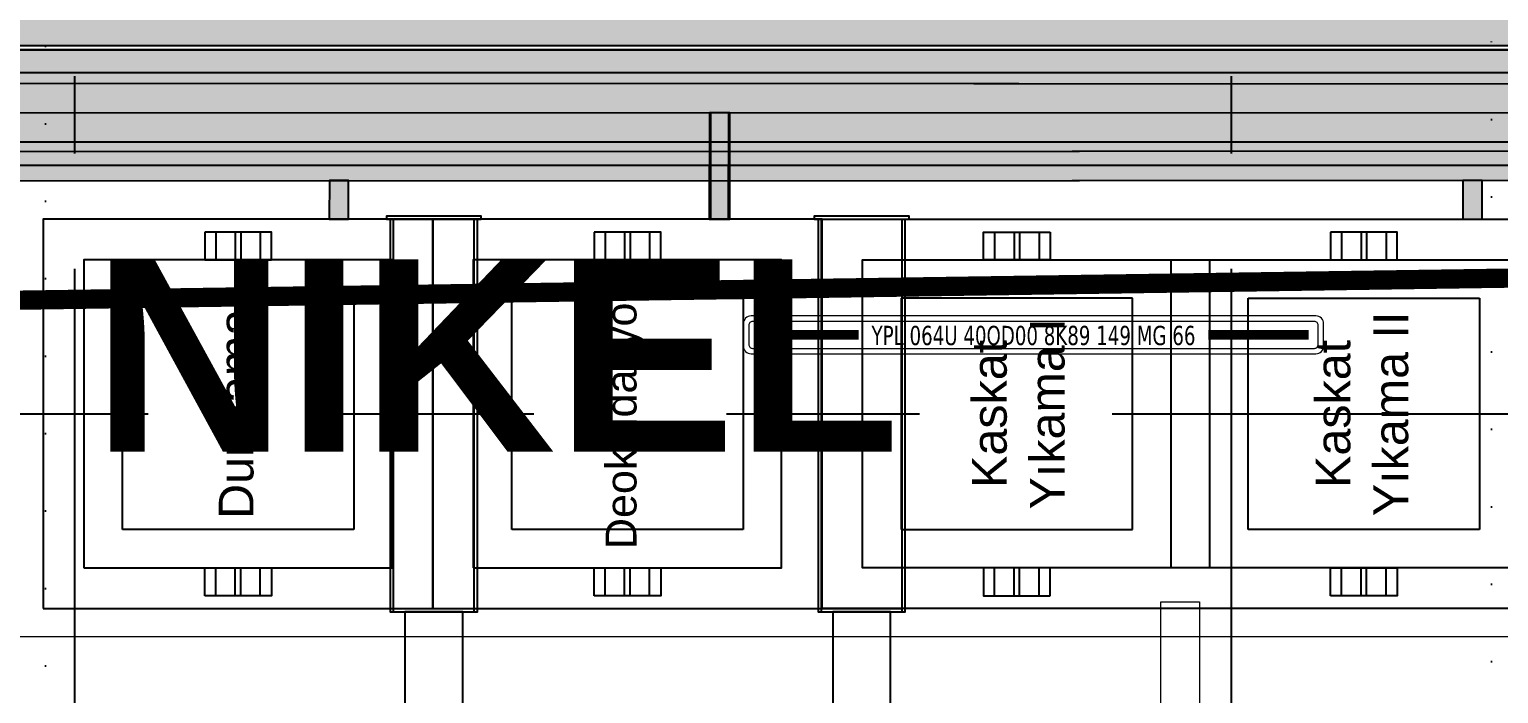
# Model space of a CAD drawing. Header units: centimetres. Extents: x 405564 to 502064, y 46284 to 60634.
# Drawn here: x 484270.6 to 484651.6, y 56864.5 to 57036.9 of the extents above; entities that cross this region are included whole.
import ezdxf
from ezdxf.enums import TextEntityAlignment as Align
from ezdxf.xclip import XClip

# ---------------------------------------------------------------- set-up
doc = ezdxf.new("R2010")
doc.units = ezdxf.units.CM
doc.header["$XCLIPFRAME"] = 0
for name, pattern in [('ACAD_ISO07W100', [3, 0, -3]), ('ACDINTGB', [9, 4, -1, 1, -1, 1, -1]), ('BORDER', [1.75, 0.5, -0.25, 0.5, -0.25, 0, -0.25]), ('CENTERX3', [23, 15, -3, 2, -3]), ('DASHDOT', [25.4, 12.7, -6.35, 0, -6.35]), ('DOT', [0.25, 0, -0.25])]:
    doc.linetypes.add(name, pattern=pattern)
doc.layers.get('0').update_dxf_attribs({"color": 8, "lineweight": 9})
for name, color, linetype, lineweight in [('---___EB_draft00_parselsiniri', 8, 'BORDER', 9), ('0-KRCN-AYDINLATMA-130426', 8, 'Continuous', 9), ('0-KRCN-MİMARİ-220526', 8, 'Continuous', 9), ('Visible (ISO)', 8, 'Continuous', 18)]:
    doc.layers.add(name, color=color, linetype=linetype, lineweight=lineweight)
for name, color, linetype in [('---___EB_draft04_yazi', 8, 'Continuous'), ('AS_CIZGI_ARSA', 8, 'Continuous'), ('AS_DOS_TERAS_UST', 8, 'ACAD_ISO07W100'), ('AS_NOT_MIMARI', 8, 'Continuous')]:
    doc.layers.add(name, color=color, linetype=linetype)
doc.styles.add('Kalin02', font='arialbd.ttf')
doc.styles.add('SI', font='ISOCP.shx')
doc.styles.add('TAHOMA', font='tahoma.ttf')

# ---------------------------------------------------------------- blocks, each defined once
blk = doc.blocks.new('YPL 064U 40OD00 8K89 149 MG 66')
at = {"layer": '0-KRCN-AYDINLATMA-130426'}
for points in [[(75.25, -2.9), (75.25, 2.9, 0.414214), (73.25, 4.9), (-73.25, 4.9, 0.414214), (-75.25, 2.9), (-75.25, -2.9, 0.414214), (-73.25, -4.9), (73.25, -4.9, 0.414214)], [(73.85, -2.5), (73.85, 2.5, 0.414214), (72.85, 3.5), (-72.85, 3.5, 0.414214), (-73.85, 2.5), (-73.85, -2.5, 0.414214), (-72.85, -3.5), (72.85, -3.5, 0.414214)]]:
    blk.add_lwpolyline(points, format="xyb", close=True, dxfattribs=at)
at = {"layer": '0-KRCN-AYDINLATMA-130426', "const_width": 2.51, "elevation": 1.25}
for points in [[(-71.34, -0.01), (-45.35, -0.01)], [(45.35, -0.01), (71.35, -0.01)]]:
    blk.add_lwpolyline(points, dxfattribs=at)
at = {"layer": '0-KRCN-AYDINLATMA-130426', "ltscale": 60, "style": 'TAHOMA', "width": 0.8}
blk.add_text('YPL 064U 40OD00 8K89 149 MG 66', height=5, dxfattribs=at).set_placement((0, -0.15), align=Align.MIDDLE_CENTER)
blk = doc.blocks.new('G$C546873DE')
at = {"layer": '0-KRCN-AYDINLATMA-130426'}
blk.add_blockref('YPL 064U 40OD00 8K89 149 MG 66', (13966.93, 9823.55), dxfattribs=at)
blk = doc.blocks.new('A$Cdfb98813')
h = blk.add_hatch()
h.set_pattern_fill('ANGLE', color=256, scale=0.3)
h.set_pattern_definition([(0, (182.2423, -979.0145), (0, 2.0955), [1.524, -0.5715]), (90, (182.2423, -979.0145), (-2.0955, 1e-16), [1.524, -0.5715])])
h.paths.add_polyline_path([(1918.02, 199), (1545.02, 199), (1545.02, 300), (1515.02, 300), (1515.02, 199), (238.98, 199), (238.98, -429.5), (238.98, -658.01), (1918.02, -658.01)])
h.paths.add_polyline_path([(268.98, -429.5), (268.98, 169), (1888.02, 169), (1888.02, -628.01), (268.98, -628.01), (268.98, -453.5)], flags=16)
h.paths.add_polyline_path([(1888.02, -429.5), (268.98, -429.5), (268.98, -459.5), (1888.02, -459.5)], flags=0)
h = blk.add_hatch(color=256)
h.dxf.hatch_style = 1
h.paths.add_polyline_path([(1655.23, 209), (235.83, 209), (235.83, 200), (1655.23, 200)])
h.paths.add_polyline_path([(1655.23, 200), (1650.23, 200), (1650.22, 155), (1655.22, 155)])
h.paths.add_polyline_path([(1353.23, 200), (1348.23, 200), (1348.22, 155), (1353.22, 155)])
h.paths.add_polyline_path([(933.95, 200), (928.45, 200), (928.45, 155), (933.95, 155)])
h = blk.add_hatch(color=256)
h.dxf.hatch_style = 1
h.paths.add_polyline_path([(1534.51, 190.02), (248.84, 190.23), (248.84, 182.73), (1534.51, 182.52)])
h.paths.add_polyline_path([(597.45, 155.04), (602.45, 155.04), (602.48, 182.63), (597.48, 182.63)])
h = blk.add_hatch(color=256)
h.dxf.hatch_style = 1
h.paths.add_polyline_path([(1555.02, 172.75), (262.1, 172.52), (262.1, 165.02), (374.45, 165.04), (374.45, 165.04), (379.45, 165.04), (498.62, 165.06), (498.62, 165.06), (503.62, 165.06), (792.64, 165.1), (792.64, 165.1), (797.64, 165.1), (1555.02, 165.25)])
h.paths.add_polyline_path([(503.62, 165.06), (498.62, 165.06), (498.61, 155.01), (503.61, 155.01)])
h.paths.add_polyline_path([(379.45, 165.04), (374.45, 165.04), (374.45, 154.99), (379.45, 154.99)])
h.paths.add_polyline_path([(797.64, 165.1), (792.64, 165.1), (792.63, 155.05), (797.63, 155.05)])
h.paths.add_polyline_path([(1118.12, 165.15), (1113.12, 165.15), (1113.11, 155.1), (1118.11, 155.1)])
h.paths.add_polyline_path([(1546.63, 165.22), (1541.63, 165.22), (1541.62, 155.17), (1546.62, 155.17)])
at = {"linetype": 'CENTERX3', "ltscale": 10}
for p, q in [((432.64, -697.89), (432.64, 242.14)), ((732.64, -697.89), (732.64, 242.14))]:
    blk.add_line(p, q, dxfattribs=at)
for p, q in [((238.98, 199), (1515.02, 199)), ((515.2, 155), (515.2, 53.94)), ((536.2, 53.94), (536.2, 155)), ((626.2, 155), (626.2, 53.94)), ((647.2, 53.94), (647.2, 155))]:
    blk.add_line(p, q)
at = {"linetype": 'ACDINTGB', "ltscale": 50}
blk.add_line((251.66, 104.5), (2216.92, 104.5), dxfattribs=at)
for points in [[(1655.23, 200), (235.83, 200), (235.83, 209), (1655.23, 209)], [(1655.23, 200), (265.98, 200), (265.98, 209), (1655.23, 209)], [(1499.66, 190.02), (248.84, 190.23), (248.84, 182.73), (1499.66, 182.52)], [(1534.51, 190.02), (248.84, 190.23), (248.84, 182.73), (1534.51, 182.52)], [(597.16, 155.04), (602.16, 155.04), (602.19, 182.63), (597.19, 182.63)], [(597.45, 155.04), (602.45, 155.04), (602.48, 182.63), (597.48, 182.63)], [(1549.52, 172.75), (262.1, 172.52), (262.1, 165.02), (1549.52, 165.25)], [(1555.02, 172.75), (262.1, 172.52), (262.1, 165.02), (1555.02, 165.25)], [(498.61, 155.01), (503.61, 155.01), (503.62, 165.06), (498.62, 165.06)], [(498.61, 155.01), (503.61, 155.01), (503.62, 165.06), (498.62, 165.06)], [(792.63, 155.05), (797.63, 155.05), (797.64, 165.1), (792.64, 165.1)], [(792.63, 155.05), (797.63, 155.05), (797.64, 165.1), (792.64, 165.1)], [(424.43, 54), (525.43, 54), (525.43, 155), (424.43, 155)], [(538, 155), (538, 155.8), (513.4, 155.8), (513.4, 155)], [(525.43, 54), (626.43, 54), (626.43, 155), (525.43, 155)], [(649, 155), (649, 155.8), (624.4, 155.8), (624.4, 155)], [(817.43, 54), (626.43, 54), (626.43, 155), (817.43, 155)], [(434.93, 64.5), (514.93, 64.5), (514.93, 144.5), (434.93, 144.5)], [(535.93, 64.5), (615.93, 64.5), (615.93, 144.5), (535.93, 144.5)], [(806.93, 64.5), (636.93, 64.5), (636.93, 144.5), (806.93, 144.5)], [(726.93, 64.5), (716.93, 64.5), (716.93, 144.5), (726.93, 144.5)], [(536.2, 53.14), (536.2, 53.94), (515.2, 53.94), (515.2, 53.14)], [(647.2, 53.14), (647.2, 53.94), (626.2, 53.94), (626.2, 53.14)], [(533.2, 53.14), (518.2, 53.14), (518.2, 24.54), (533.2, 24.54)], [(644.2, 53.14), (629.2, 53.14), (629.2, 24.54), (644.2, 24.54)]]:
    blk.add_lwpolyline(points, close=True)
for points in [[(1515.02, 199), (238.98, 199), (238.98, -429.5)], [(1521.02, 193), (244.98, 193), (244.98, -457.5)], [(262.98, -435.5), (262.98, -634.01), (1894.02, -634.01), (1894.02, 175), (262.98, 175), (262.98, -435.5)], [(268.98, -453.5), (268.98, -628.01), (1888.02, -628.01), (1888.02, 169), (268.98, 169), (268.59, -435.5)], [(514.4, 155), (514.4, 53.14), (537, 53.14), (537, 155)], [(625.4, 155), (625.4, 53.14), (648, 53.14), (648, 155)], [(466.29, 151.7), (466.29, 144.5), (483.57, 144.5), (483.57, 151.7), (466.29, 151.7)], [(469.17, 151.7), (469.17, 144.5)], [(474.21, 151.7), (474.21, 144.5)], [(475.65, 151.7), (475.65, 144.5)], [(480.69, 151.7), (480.69, 144.5)], [(567.29, 151.7), (567.29, 144.5), (584.57, 144.5), (584.57, 151.7), (567.29, 151.7)], [(570.17, 151.7), (570.17, 144.5)], [(575.21, 151.7), (575.21, 144.5)], [(576.65, 151.7), (576.65, 144.5)], [(581.69, 151.7), (581.69, 144.5)], [(685.57, 151.7), (685.57, 144.5), (668.29, 144.5), (668.29, 151.7), (685.57, 151.7)], [(671.17, 151.7), (671.17, 144.5)], [(676.21, 151.7), (676.21, 144.5)], [(677.65, 151.7), (677.65, 144.5)], [(682.69, 151.7), (682.69, 144.5)], [(758.29, 151.7), (758.29, 144.5), (775.57, 144.5), (775.57, 151.7), (758.29, 151.7)], [(761.17, 151.7), (761.17, 144.5)], [(766.21, 151.7), (766.21, 144.5)], [(767.65, 151.7), (767.65, 144.5)], [(772.69, 151.7), (772.69, 144.5)], [(466.29, 57.3), (466.29, 64.5), (483.57, 64.5), (483.57, 57.3), (466.29, 57.3)], [(469.17, 57.3), (469.17, 64.5)], [(474.21, 57.3), (474.21, 64.5)], [(475.65, 57.3), (475.65, 64.5)], [(480.69, 57.3), (480.69, 64.5)], [(567.29, 57.3), (567.29, 64.5), (584.57, 64.5), (584.57, 57.3), (567.29, 57.3)], [(570.17, 57.3), (570.17, 64.5)], [(575.21, 57.3), (575.21, 64.5)], [(576.65, 57.3), (576.65, 64.5)], [(581.69, 57.3), (581.69, 64.5)], [(685.57, 57.3), (685.57, 64.5), (668.29, 64.5), (668.29, 57.3), (685.57, 57.3)], [(671.17, 57.3), (671.17, 64.5)], [(676.21, 57.3), (676.21, 64.5)], [(677.65, 57.3), (677.65, 64.5)], [(682.69, 57.3), (682.69, 64.5)], [(758.29, 57.3), (758.29, 64.5), (775.57, 64.5), (775.57, 57.3), (758.29, 57.3)], [(761.17, 57.3), (761.17, 64.5)], [(766.21, 57.3), (766.21, 64.5)], [(767.65, 57.3), (767.65, 64.5)], [(772.69, 57.3), (772.69, 64.5)]]:
    blk.add_lwpolyline(points)
at = {"linetype": 'DASHDOT', "ltscale": 5}
for points in [[(444.93, 134.5), (504.93, 134.5), (504.93, 74.5), (444.93, 74.5)], [(545.93, 134.5), (605.93, 134.5), (605.93, 74.5), (545.93, 74.5)], [(706.93, 134.5), (646.93, 134.5), (646.93, 74.5), (706.93, 74.5)], [(736.93, 134.5), (796.93, 134.5), (796.93, 74.5), (736.93, 74.5)]]:
    blk.add_lwpolyline(points, close=True, dxfattribs=at)
at = {"layer": 'Visible (ISO)'}
blk.add_line((386.59, 46.68), (1229.71, 46.77), dxfattribs=at)
blk.add_lwpolyline([(714.29, 20.76), (714.29, 55.76), (724.29, 55.76), (724.29, 20.76)], close=True, dxfattribs=at)
at = {"layer": '---___EB_draft04_yazi', "insert": (437.1, 144.65), "char_height": 50, "attachment_point": 1, "style": 'Kalin02'}
blk.add_mtext_dynamic_manual_height_columns('NIKEL', width=609.7286, gutter_width=375, heights=[184.72], dxfattribs=at)
at = {"ltscale": 0.1, "attachment_point": 5, "rotation": 90, "style": 'SI'}
for s, insert, char_height, width in [('{\\fArial|b0|i0|c162|p34;\\C1;Deoksidasyon}', (575.49, 104.5), 8, 46.3821), ('{\\fArial|b0|i0|c162|p34;\\C152;\\c12285479;Durulama}', (474.49, 104.5), 9, 46.3821), ('{\\fArial|b0|i0|c162|p34;\\C152;\\c12285479;Kaskat Yıkama II}', (766.49, 104.5), 9, 58.7308), ('{\\fArial|b0|i0|c162|p34;\\C152;\\c12285479;Kaskat Yıkama I}', (677.37, 104.5), 9, 66.3821)]:
    blk.add_mtext(s, dxfattribs=dict(at, insert=insert, char_height=char_height, width=width))
blk = doc.blocks.new('OPK-site-surrounding-R01')
at = {"layer": '---___EB_draft00_parselsiniri', "linetype": 'DASHDOT', "ltscale": 5, "const_width": 5, "flags": 128}
blk.add_lwpolyline([(-303.72, 52.55), (22545.33, 391.1), (23723.36, -710.97), (24047.63, -4449.98), (-299.88, -4449.98)], close=True, dxfattribs=at)
blk = doc.blocks.new('A$C6A10306C')
at = {"layer": 'AS_CIZGI_ARSA', "linetype": 'DASHDOT', "ltscale": 5, "flags": 128}
blk.add_lwpolyline([(4831.96, -3798.91), (27681.01, -3460.36), (28859.04, -4562.43), (29183.31, -8301.44), (4835.8, -8301.44)], close=True, dxfattribs=at)
at = {"layer": 'AS_DOS_TERAS_UST', "linetype": 'DOT', "ltscale": 80}
for p, q in [((13710.68, -3581.45), (13710.68, -3801.45)), ((14085.68, -3801.45), (14085.68, -3581.45))]:
    blk.add_line(p, q, dxfattribs=at)
ref = blk.add_blockref('OPK-site-surrounding-R01', (5135.68, -3851.45))
XClip(ref).set_block_clipping_path([(-5135.679684336, -9648.5463532069), (26364.320315664, 3851.4536467931)])
at = {"layer": 'AS_NOT_MIMARI'}
blk.add_blockref('A$Cdfb98813', (13285.68, -3801.45), dxfattribs=at)

msp = doc.modelspace()

# ---------------------------------------------------------------- block references
at = {"layer": '0-KRCN-AYDINLATMA-130426'}
msp.add_blockref('G$C546873DE', (470564.07, 47134.02), dxfattribs=at)

# ---------------------------------------------------------------- next in the draw order: block references
at = {"layer": '0-KRCN-MİMARİ-220526'}
msp.add_blockref('A$C6A10306C', (470564.07, 60634.02), dxfattribs=at)

doc.saveas('drawing.dxf')
